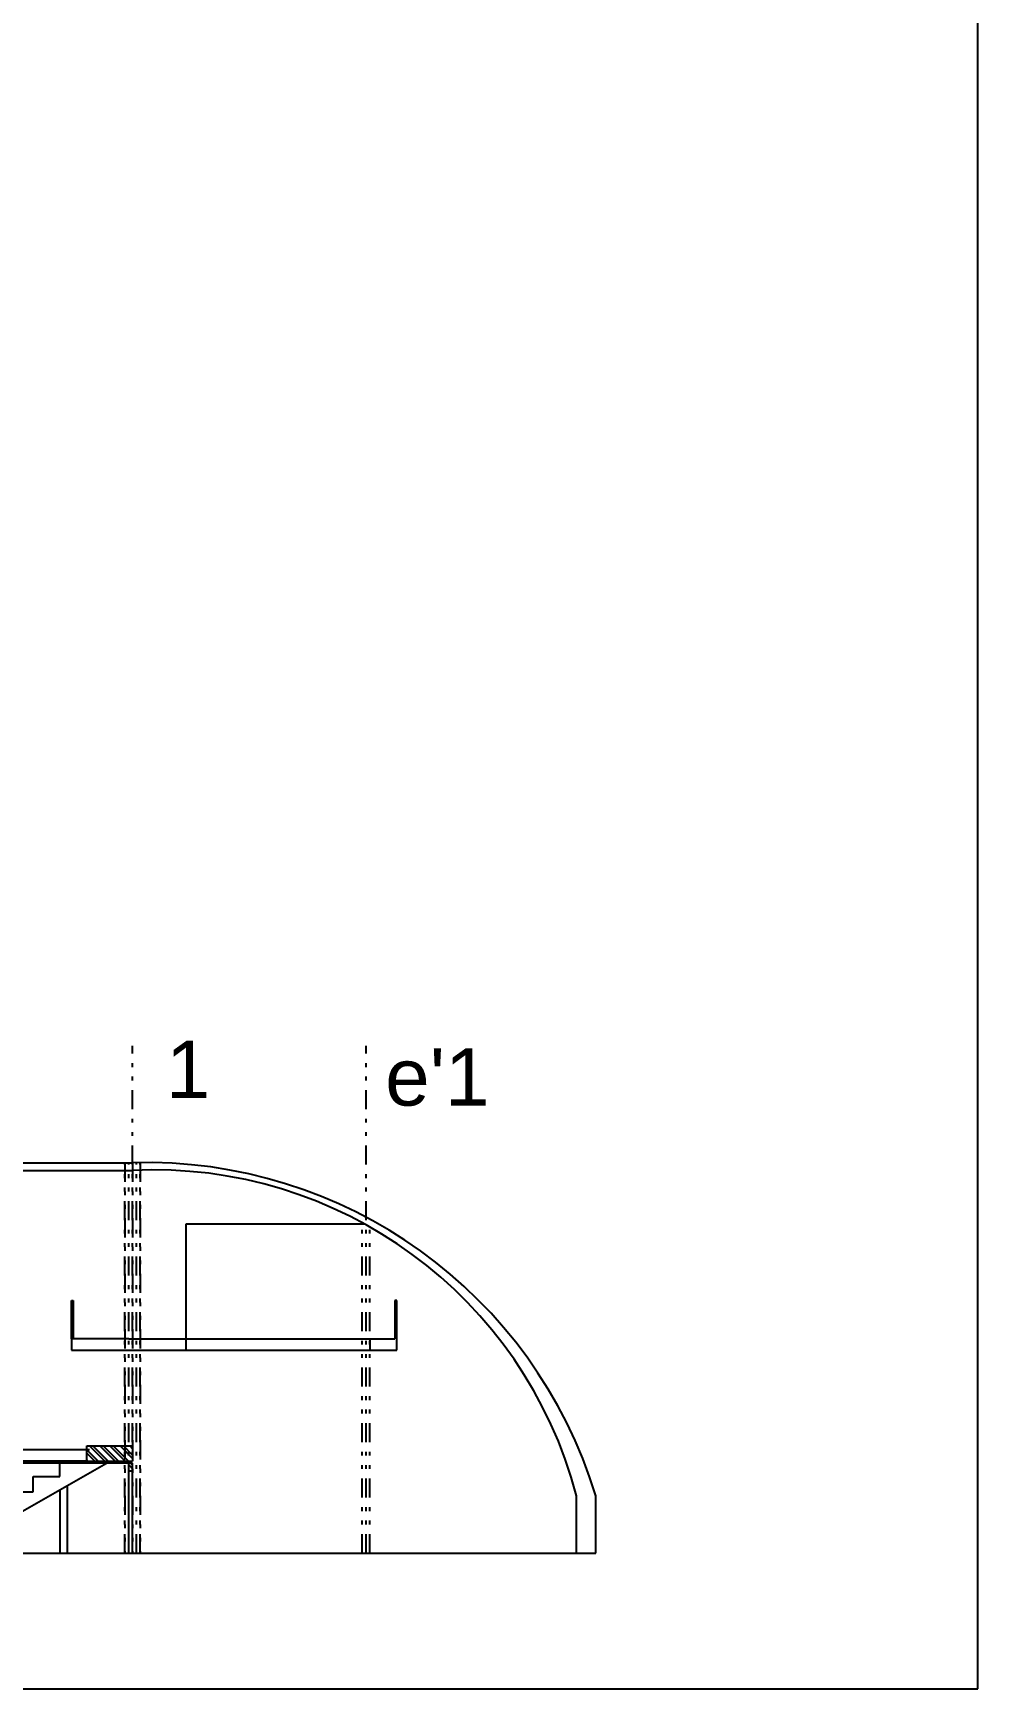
# Model space of a CAD drawing. Header units: inches. Extents: x 21 to 132, y 19 to 196.
# Drawn here: x 107.5 to 132.19, y 19.17 to 62.43 of the extents above; entities that cross this region are included whole.
import ezdxf

# ---------------------------------------------------------------- set-up
doc = ezdxf.new("R2010")
doc.units = ezdxf.units.IN
doc.header["$MEASUREMENT"] = 0
doc.linetypes.add('DIVIDE', pattern=[1.25, 0.5, -0.25, 0, -0.25, 0, -0.25])
for name, color, linetype in [('ax', 40, 'DIVIDE'), ('fur', 253, 'Continuous'), ('gradient', 240, 'Continuous'), ('inwall', 41, 'Continuous'), ('wall', 7, 'Continuous')]:
    doc.layers.add(name, color=color, linetype=linetype)
doc.styles.get("Standard").update_dxf_attribs({"font": 'arial.ttf'})

msp = doc.modelspace()

# ---------------------------------------------------------------- hatches: boundary and pattern name
at = {"layer": 'inwall'}
h = msp.add_hatch(dxfattribs=at)
h.set_pattern_fill('ANSI32', color=256, scale=0.5, style=0)
h.set_pattern_definition([(135, (-563.2613, 48.71777), (0.13258252, 0.13258252), []), (135, (-563.34968, 48.71777), (0.13258252, 0.13258252), [])])
h.paths.add_polyline_path([(110.00258, 25.06387), (110.10258, 25.06387), (110.10258, 24.86387), (110.00258, 24.86387)])
h.paths.add_polyline_path([(108.90258, 25.11387), (108.90258, 25.51387), (109.90258, 25.51387), (109.90258, 25.11387)])
h.paths.add_polyline_path([(109.90258, 25.51387), (110.10258, 25.51387), (110.10258, 25.21387), (110.10258, 25.11387), (109.94258, 25.11387), (109.90258, 25.11387)])

# ---------------------------------------------------------------- linework, layer by layer
for p, q in [((132.18873, 19.16754), (132.18873, 195.67672)), ((21.16839, 19.16754), (132.18873, 19.16754))]:
    msp.add_line(p, q)
at = {"layer": 'ax'}
for p, q in [((110.10258, 22.71387), (110.10258, 35.97245)), ((116.20258, 22.71387), (116.20258, 35.97245)), ((109.90258, 32.91387), (109.90258, 22.71387)), ((109.90258, 22.71387), (109.90258, 32.91387)), ((110.00258, 22.71387), (110.00258, 32.91387)), ((110.10258, 32.91387), (110.10258, 22.71387)), ((110.20258, 22.71387), (110.20258, 32.91387)), ((110.30258, 32.91387), (110.30258, 22.71387)), ((110.30258, 22.71387), (110.30258, 32.91387)), ((116.10258, 22.71387), (116.10258, 31.29188)), ((116.30258, 22.71387), (116.30258, 31.29188))]:
    msp.add_line(p, q, dxfattribs=at)
at = {"layer": 'fur', "color": 2}
for p, q in [((108.90258, 25.11387), (103.20258, 25.11387)), ((110.10258, 25.06387), (103.20258, 25.06387))]:
    msp.add_line(p, q, dxfattribs=at)
at = {"layer": 'gradient', "color": 253}
msp.add_line((108.97824, 25.41387), (58.70258, 25.41387), dxfattribs=at)
at = {"layer": 'gradient', "color": 252}
for p, q in [((108.20258, 24.71387), (108.20258, 25.11387)), ((106.80258, 23.56835), (109.41975, 25.06387)), ((107.50258, 24.31387), (107.50258, 24.71387)), ((107.50258, 24.71387), (108.20258, 24.71387)), ((106.80258, 24.31387), (107.50258, 24.31387)), ((108.20258, 24.36835), (108.20258, 22.71387)), ((108.40258, 22.71387), (108.40258, 24.48263))]:
    msp.add_line(p, q, dxfattribs=at)
at = {"layer": 'inwall'}
for p, q in [((111.50258, 28.31387), (111.50258, 31.31387)), ((111.50258, 31.31387), (116.16279, 31.31387)), ((108.50258, 28.31387), (108.50258, 29.31387)), ((108.50258, 29.31387), (108.55258, 29.31387)), ((108.55258, 29.31387), (108.55258, 28.31387)), ((117.00258, 29.31387), (116.95258, 29.31387)), ((116.95258, 29.31387), (116.95258, 28.31387)), ((117.00258, 28.01387), (117.00258, 29.31387)), ((110.00258, 28.31387), (108.50258, 28.31387)), ((108.50258, 28.31387), (108.50258, 28.01387)), ((110.00258, 28.31387), (116.30258, 28.31387)), ((111.50258, 28.01387), (111.50258, 28.31387)), ((116.30258, 28.31387), (116.30258, 28.01387)), ((116.30258, 28.31387), (116.95258, 28.31387)), ((108.50258, 28.01387), (117.00258, 28.01387)), ((108.90258, 25.11387), (108.90258, 25.51387)), ((108.90258, 25.51387), (110.10258, 25.51387)), ((108.90258, 25.11387), (110.10258, 25.11387)), ((110.10258, 25.51387), (110.10258, 25.11387)), ((110.00258, 22.71387), (110.00258, 25.06387)), ((110.00258, 24.86387), (110.10258, 24.86387)), ((110.10258, 22.71387), (110.10258, 25.06387))]:
    msp.add_line(p, q, dxfattribs=at)
at = {"layer": 'wall'}
for p, q in [((50.30258, 32.91387), (110.10258, 32.91387)), ((50.30258, 32.71387), (110.10258, 32.71387)), ((108.20258, 25.11387), (108.90258, 25.11387)), ((121.70258, 22.71387), (121.70258, 24.21387)), ((122.20258, 22.71387), (122.20258, 24.21387)), ((50.20258, 22.71387), (110.20258, 22.71387)), ((110.20258, 22.71387), (122.20258, 22.71387))]:
    msp.add_line(p, q, dxfattribs=at)
for centre, radius, start, end in [((110.45659, 20.64186), 12.27711, 16.914758, 91.652348), ((110.65966, 21.30882), 11.41865, 14.738809, 92.796354)]:
    msp.add_arc(centre, radius, start, end, dxfattribs=at)

# ---------------------------------------------------------------- texts
at = {"layer": 'ax', "char_height": 1.5}
for s, insert, attachment_point in [('1', (110.96983, 36.1035), 1), ("e'1", (119.4314, 35.90595), 3)]:
    msp.add_mtext_dynamic_manual_height_columns(s, width=1.4771699, gutter_width=1, heights=[0], dxfattribs=dict(at, insert=insert, attachment_point=attachment_point))

doc.saveas('drawing.dxf')
